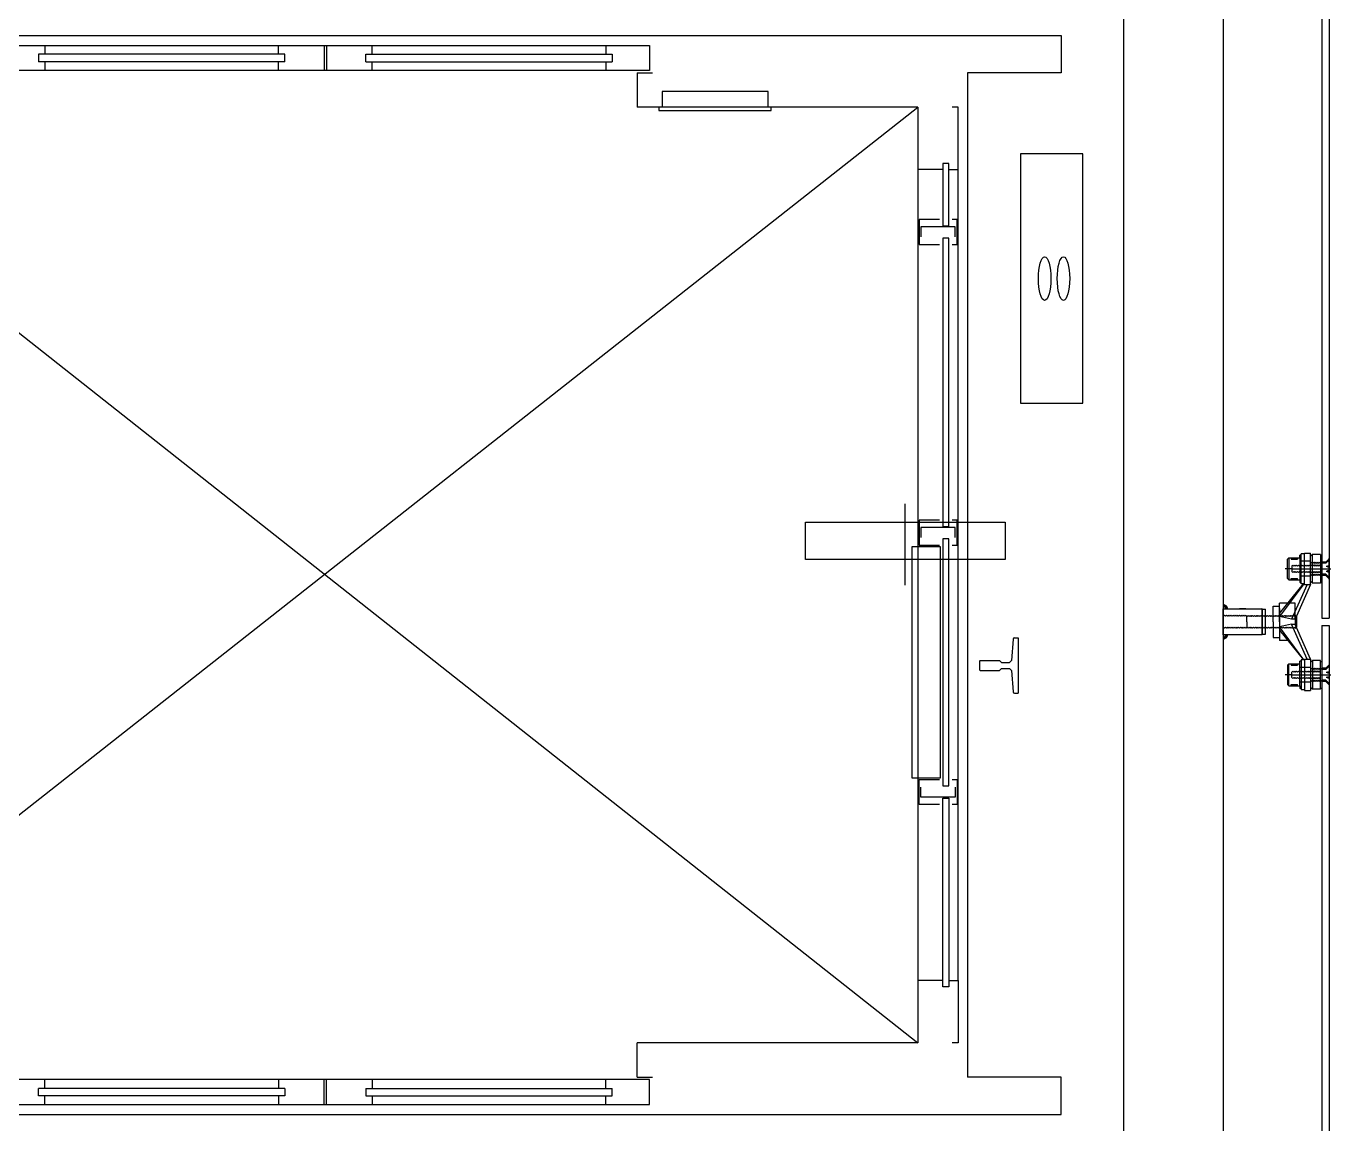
# Model space of a CAD drawing. Header units: millimetres. Extents: x -7448 to 427567, y 91657 to 341328.
# Drawn here: x 309432 to 311525, y 213682 to 215442 of the extents above; entities that cross this region are included whole.
import ezdxf

# ---------------------------------------------------------------- set-up
doc = ezdxf.new("R2010")
doc.units = ezdxf.units.MM
doc.header["$LTSCALE"] = 500
doc.header["$MEASUREMENT"] = 0
for name, pattern in [('CENTER', [65, 60, -2, 1, -2]), ('CENTER1', [8, 6, -1, 0, -1]), ('DASH_2', [34, 30, -1.5, 1, -1.5]), ('HIDDEN', [2, 1, -1])]:
    doc.linetypes.add(name, pattern=pattern)
doc.layers.add('e-plan', color=9, linetype='CONTINUOUS')

msp = doc.modelspace()

# ---------------------------------------------------------------- linework, layer by layer
at = {"layer": 'e-plan'}
for p, q in [((311510.2, 215907.9), (311510.2, 214492.9)), ((311522.2, 215907.9), (311522.2, 214492.9)), ((311192.2, 215621.9), (311192.2, 213351.9)), ((311352.2, 215621.9), (311352.2, 213351.9)), ((309462.2, 215410.9), (309462.2, 215396.9)), ((309837.2, 215396.9), (309837.2, 215410.9)), ((309847.2, 215384.9), (309847.2, 215396.9)), ((309910.2, 215410.9), (309910.2, 215370.9)), ((309914.2, 215410.9), (309914.2, 215370.9)), ((309977.2, 215384.9), (309977.2, 215396.9)), ((309987.2, 215396.9), (309987.2, 215410.9)), ((310362.2, 215410.9), (310362.2, 215396.9)), ((309847.2, 215384.9), (309452.2, 215384.9)), ((309462.2, 215384.9), (309462.2, 215370.9)), ((309837.2, 215370.9), (309837.2, 215384.9)), ((309977.2, 215384.9), (310372.2, 215384.9)), ((309987.2, 215370.9), (309987.2, 215384.9)), ((310362.2, 215384.9), (310362.2, 215370.9)), ((310412, 215366.9), (310437, 215366.9)), ((310412.2, 215366.9), (310412.2, 215311.9)), ((310862.2, 215311.9), (310412.2, 215311.9)), ((310862.2, 215311.9), (310862.2, 213811.9)), ((310902.2, 215211.9), (310862.2, 215211.9)), ((311352.2, 214465.9), (311352.2, 214507.9)), ((311510.2, 214492.9), (311522.2, 214492.9)), ((311510.2, 214480.9), (311510.2, 213041.9)), ((311510.2, 214480.9), (311522.2, 214480.9)), ((311522.2, 214480.9), (311522.2, 213041.9)), ((311015, 214459.1), (311012.4, 214424.9)), ((311017.5, 214461.4), (311023.2, 214461.4)), ((311023.2, 214461.4), (311023.2, 214372.4)), ((310961.2, 214423.9), (310962.2, 214424.9)), ((310961.2, 214423.9), (310961.2, 214409.9)), ((310961.2, 214409.9), (310962.2, 214408.9)), ((310962.2, 214424.9), (310993.2, 214424.9)), ((310962.2, 214408.9), (310993.2, 214408.9)), ((310993.2, 214424.9), (310996.4, 214421.7)), ((310993.2, 214408.9), (310996.4, 214412.2)), ((310996.4, 214421.7), (311009.1, 214421.7)), ((310996.4, 214412.2), (311009.1, 214412.2)), ((311012.4, 214424.9), (311009.1, 214421.7)), ((311012.4, 214408.9), (311009.1, 214412.2)), ((311012.4, 214408.9), (311015, 214374.8)), ((311017.5, 214372.4), (311023.2, 214372.4)), ((310902.2, 213911.9), (310862.2, 213911.9)), ((310862.2, 213811.9), (310412.2, 213811.9)), ((310412.2, 213756.9), (310412.2, 213811.9)), ((309847.2, 213738.9), (309452.2, 213738.9)), ((309462.2, 213738.9), (309462.2, 213752.9)), ((309837.2, 213752.9), (309837.2, 213738.9)), ((309847.2, 213738.9), (309847.2, 213726.9)), ((309910.2, 213712.9), (309910.2, 213752.9)), ((309914.2, 213712.9), (309914.2, 213752.9)), ((309977.2, 213738.9), (309977.2, 213726.9)), ((309977.2, 213738.9), (310372.2, 213738.9)), ((309987.2, 213752.9), (309987.2, 213738.9)), ((310362.2, 213738.9), (310362.2, 213752.9)), ((310412, 213756.9), (310437, 213756.9)), ((309462.2, 213712.9), (309462.2, 213726.9)), ((309837.2, 213726.9), (309837.2, 213712.9)), ((309987.2, 213726.9), (309987.2, 213712.9)), ((310362.2, 213712.9), (310362.2, 213726.9))]:
    msp.add_line(p, q, dxfattribs=at)
at = {"layer": 'e-plan', "linetype": 'Continuous'}
for p, q in [((308732.2, 215426.9), (311092.2, 215426.9)), ((311092.2, 215426.9), (311092.2, 215366.9)), ((310942.2, 215366.9), (310942.2, 213756.9)), ((311092.2, 215366.9), (310942.2, 215366.9)), ((310927.2, 213911.9), (310927.2, 215311.9)), ((311482.2, 214596.9), (311492.2, 214596.9)), ((311482.2, 214546.9), (311482.2, 214596.9)), ((311492.2, 214581), (311492.2, 214596.9)), ((311455.2, 214587.4), (311457.2, 214589.4)), ((311455.2, 214556.4), (311455.2, 214587.4)), ((311457.2, 214589.4), (311475.2, 214589.4)), ((311461.2, 214587.4), (311471.2, 214587.4)), ((311477.2, 214593.9), (311475.2, 214593.9)), ((311477.2, 214547.9), (311477.2, 214595.9)), ((311482.2, 214595.9), (311477.2, 214595.9)), ((311492.2, 214567.4), (311492.2, 214580.7)), ((311508.2, 214594.9), (311495.2, 214594.9)), ((311495.2, 214580.7), (311495.2, 214594.9)), ((311495.2, 214548.9), (311495.2, 214580.7)), ((311508.2, 214594.9), (311508.2, 214582)), ((311508.2, 214593.4), (311510.2, 214593.4)), ((311508.2, 214581.7), (311508.2, 214577.7)), ((311508.2, 214577.4), (311508.2, 214566.4)), ((311516.9, 214582.7), (311510.2, 214582.7)), ((311516.9, 214580.7), (311510.2, 214580.7)), ((311516.9, 214582.7), (311522.2, 214587.9)), ((311519.2, 214575.2), (311519.2, 214576.6)), ((311522.2, 214555.1), (311522.2, 214588.8)), ((311457.2, 214554.4), (311455.2, 214556.4)), ((311457.2, 214554.4), (311475.2, 214554.4)), ((311461.2, 214556.4), (311471.2, 214556.4)), ((311492.2, 214563.2), (311492.2, 214567.2)), ((311492.2, 214546.9), (311492.2, 214562.9)), ((311508.2, 214566.2), (311508.2, 214562.2)), ((311508.2, 214561.9), (311508.2, 214550.4)), ((311516.9, 214563.2), (311510.2, 214563.2)), ((311516.9, 214561.2), (311510.2, 214561.2)), ((311516.9, 214561.2), (311522.2, 214555.9)), ((311519.2, 214567.2), (311519.2, 214568.6)), ((311442.2, 214500.3), (311481, 214547.9)), ((311481.1, 214547.9), (311442.2, 214495.2)), ((311486.5, 214546.9), (311461.7, 214490.9)), ((311491.9, 214546.9), (311469.4, 214496)), ((311477.2, 214549.9), (311475.2, 214549.9)), ((311482.2, 214547.9), (311477.2, 214547.9)), ((311482.2, 214546.9), (311492.2, 214546.9)), ((311508.2, 214548.9), (311495.2, 214548.9)), ((311508.2, 214550.4), (311510.2, 214550.4)), ((311508.2, 214550.4), (311508.2, 214548.9)), ((311442.2, 214486.9), (311442.2, 214516.9)), ((311467.2, 214516.9), (311442.2, 214516.9)), ((311467.2, 214490.9), (311467.2, 214516.9)), ((311352.2, 214507.9), (311414.1, 214507.9)), ((311388.1, 214507.9), (311378.1, 214507.9)), ((311415.1, 214506.9), (311414.1, 214507.9)), ((311414.1, 214507.9), (311414.1, 214465.9)), ((311415.1, 214506.9), (311420.1, 214506.9)), ((311415.1, 214466.9), (311415.1, 214506.9)), ((311420.1, 214497.1), (311420.1, 214506.9)), ((311420.1, 214477.1), (311420.1, 214496.8)), ((311432.2, 214497.2), (311432.2, 214511.9)), ((311432.2, 214486.9), (311432.2, 214496.9)), ((311442.2, 214508.4), (311442.2, 214486.9)), ((311461.7, 214490.9), (311442.2, 214495.2)), ((311469.3, 214495.8), (311467.2, 214490.9)), ((311469.9, 214478.3), (311469.9, 214495.6)), ((311420.1, 214466.9), (311420.1, 214476.8)), ((311432.2, 214486.9), (311432.2, 214476.9)), ((311432.2, 214476.7), (311432.2, 214461.9)), ((311442.2, 214486.9), (311442.2, 214456.9)), ((311442.2, 214486.9), (311442.2, 214465.4)), ((311461.7, 214483), (311442.2, 214478.7)), ((311481.1, 214425.9), (311442.2, 214478.7)), ((311442.2, 214473.6), (311481, 214425.9)), ((311467.2, 214490.9), (311461.7, 214490.9)), ((311486.5, 214426.9), (311461.7, 214483)), ((311461.7, 214483), (311467.2, 214483)), ((311467.2, 214490.9), (311467.2, 214483)), ((311469.3, 214478.1), (311467.2, 214483)), ((311491.9, 214426.9), (311469.4, 214477.9)), ((311414.1, 214465.9), (311352.2, 214465.9)), ((311414.1, 214465.9), (311415.1, 214466.9)), ((311415.1, 214466.9), (311420.1, 214466.9)), ((311455.8, 214456.9), (311442.2, 214456.9)), ((311457.2, 214419.4), (311455.2, 214417.4)), ((311455.2, 214417.4), (311455.2, 214386.4)), ((311457.2, 214419.4), (311475.2, 214419.4)), ((311461.2, 214417.4), (311471.2, 214417.4)), ((311477.2, 214423.9), (311475.2, 214423.9)), ((311482.2, 214425.9), (311477.2, 214425.9)), ((311477.2, 214425.9), (311477.2, 214377.9)), ((311482.2, 214427), (311482.2, 214377)), ((311482.2, 214427), (311492.2, 214427)), ((311492.2, 214427), (311492.2, 214411)), ((311492.2, 214410.7), (311492.2, 214406.7)), ((311495.2, 214424.9), (311495.2, 214393.2)), ((311508.2, 214424.9), (311495.2, 214424.9)), ((311508.2, 214423.4), (311508.2, 214424.9)), ((311508.2, 214423.4), (311510.2, 214423.4)), ((311508.2, 214412), (311508.2, 214423.4)), ((311508.2, 214407.7), (311508.2, 214411.7)), ((311516.9, 214412.7), (311510.2, 214412.7)), ((311516.9, 214410.7), (311510.2, 214410.7)), ((311516.9, 214412.7), (311522.2, 214417.9)), ((311522.2, 214418.8), (311522.2, 214385.1)), ((311492.2, 214406.4), (311492.2, 214393.2)), ((311492.2, 214392.9), (311492.2, 214377)), ((311495.2, 214393.2), (311495.2, 214378.9)), ((311508.2, 214396.4), (311508.2, 214407.4)), ((311508.2, 214392.2), (311508.2, 214396.2)), ((311508.2, 214378.9), (311508.2, 214391.9)), ((311516.9, 214393.2), (311510.2, 214393.2)), ((311516.9, 214391.2), (311510.2, 214391.2)), ((311516.9, 214391.2), (311522.2, 214385.9)), ((311519.2, 214406.6), (311519.2, 214405.2)), ((311519.2, 214398.6), (311519.2, 214397.2)), ((311455.2, 214386.4), (311457.2, 214384.4)), ((311457.2, 214384.4), (311475.2, 214384.4)), ((311461.2, 214386.4), (311471.2, 214386.4)), ((311477.2, 214379.9), (311475.2, 214379.9)), ((311482.2, 214377.9), (311477.2, 214377.9)), ((311482.2, 214377), (311492.2, 214377)), ((311508.2, 214378.9), (311495.2, 214378.9)), ((311508.2, 214380.4), (311510.2, 214380.4)), ((311092.2, 213756.9), (310942.2, 213756.9)), ((311092.2, 213696.9), (311092.2, 213756.9)), ((308732.2, 213696.9), (311092.2, 213696.9))]:
    msp.add_line(p, q, dxfattribs=at)
at = {"layer": 'e-plan', "ltscale": 2}
for p, q in [((308962.2, 213816.9), (310862.2, 215311.9)), ((308962.2, 215311.9), (310862.2, 213811.9))]:
    msp.add_line(p, q, dxfattribs=at)
at = {"layer": 'e-plan', "linetype": 'CENTER'}
msp.add_line((310842.2, 214545.9), (310842.2, 214675.8), dxfattribs=at)
at = {"layer": 'e-plan', "linetype": 'CENTER1'}
for p, q in [((311457.2, 214589.4), (311457.2, 214554.4)), ((311461.2, 214589.4), (311461.2, 214587.4)), ((311462.2, 214576.4), (311463.7, 214577.9)), ((311462.2, 214576.4), (311462.2, 214567.4)), ((311463.7, 214577.9), (311465.2, 214576.4)), ((311465.2, 214576.4), (311466.7, 214577.9)), ((311466.7, 214577.9), (311468.2, 214576.4)), ((311468.2, 214576.4), (311469.7, 214577.9)), ((311469.7, 214577.9), (311471.2, 214576.4)), ((311471.2, 214589.4), (311471.2, 214587.4)), ((311471.2, 214576.4), (311472.7, 214577.9)), ((311472.7, 214577.9), (311474.2, 214576.4)), ((311474.2, 214576.4), (311475.7, 214577.9)), ((311475.2, 214589.4), (311475.2, 214593.9)), ((311475.2, 214589.4), (311475.2, 214551.8)), ((311475.7, 214577.9), (311477.2, 214576.4)), ((311477.2, 214576.4), (311478.7, 214577.9)), ((311478.7, 214577.9), (311480.2, 214576.4)), ((311480.2, 214576.4), (311481.7, 214577.9)), ((311481.7, 214577.9), (311483.2, 214576.4)), ((311483.2, 214576.4), (311484.7, 214577.9)), ((311484.7, 214577.9), (311486.2, 214576.4)), ((311486.2, 214576.4), (311487.7, 214577.9)), ((311487.7, 214577.9), (311489.2, 214576.4)), ((311489.2, 214576.4), (311490.7, 214577.9)), ((311490.7, 214577.9), (311492.2, 214576.4)), ((311495.2, 214594.9), (311492.2, 214591.9)), ((311492.2, 214581), (311493.7, 214582.5)), ((311492.2, 214580.7), (311493.7, 214582.2)), ((311492.2, 214576.7), (311493.7, 214578.2)), ((311492.2, 214576.4), (311493.7, 214577.9)), ((311493.7, 214582.5), (311495.2, 214581)), ((311493.7, 214582.2), (311495.2, 214580.7)), ((311493.7, 214578.2), (311495.2, 214576.7)), ((311493.7, 214577.9), (311495.2, 214576.4)), ((311495.2, 214581), (311496.7, 214582.5)), ((311495.2, 214580.7), (311496.7, 214582.2)), ((311495.2, 214576.7), (311496.7, 214578.2)), ((311495.2, 214576.4), (311496.7, 214577.9)), ((311496.7, 214582.5), (311498.2, 214581)), ((311496.7, 214582.2), (311498.2, 214580.7)), ((311496.7, 214578.2), (311498.2, 214576.7)), ((311496.7, 214577.9), (311498.2, 214576.4)), ((311498.2, 214581), (311499.7, 214582.5)), ((311498.2, 214580.7), (311499.7, 214582.2)), ((311498.2, 214576.7), (311499.7, 214578.2)), ((311498.2, 214576.4), (311499.7, 214577.9)), ((311499.7, 214582.5), (311501.2, 214581)), ((311499.7, 214582.2), (311501.2, 214580.7)), ((311499.7, 214578.2), (311501.2, 214576.7)), ((311499.7, 214577.9), (311501.2, 214576.4)), ((311501.2, 214581), (311502.7, 214582.5)), ((311501.2, 214580.7), (311502.7, 214582.2)), ((311501.2, 214576.7), (311502.7, 214578.2)), ((311501.2, 214576.4), (311502.7, 214577.9)), ((311502.7, 214582.5), (311504.2, 214581)), ((311502.7, 214582.2), (311504.2, 214580.7)), ((311502.7, 214578.2), (311504.2, 214576.7)), ((311502.7, 214577.9), (311504.2, 214576.4)), ((311504.2, 214581), (311505.7, 214582.5)), ((311504.2, 214580.7), (311505.7, 214582.2)), ((311504.2, 214576.7), (311505.7, 214578.2)), ((311504.2, 214576.4), (311505.7, 214577.9)), ((311505.7, 214582.5), (311507.2, 214581)), ((311505.7, 214582.2), (311507.2, 214580.7)), ((311505.7, 214578.2), (311507.2, 214576.7)), ((311505.7, 214577.9), (311507.2, 214576.4)), ((311507.2, 214580.7), (311508.7, 214582.2)), ((311507.2, 214581), (311508.2, 214582)), ((311507.2, 214576.7), (311508.2, 214577.7)), ((311507.2, 214576.4), (311508.2, 214577.4)), ((311508.7, 214582.2), (311510.2, 214580.7)), ((311522.2, 214585.9), (311516.9, 214580.7)), ((311517.2, 214575.9), (311522.2, 214575.9)), ((311519.5, 214576.9), (311522.2, 214576.9)), ((311462.2, 214571.9), (311451.2, 214571.9)), ((311461.2, 214554.4), (311461.2, 214556.4)), ((311462.2, 214571.9), (311524.8, 214571.9)), ((311462.2, 214567.4), (311463.7, 214565.9)), ((311463.7, 214565.9), (311465.2, 214567.4)), ((311465.2, 214567.4), (311466.7, 214565.9)), ((311466.7, 214565.9), (311468.2, 214567.4)), ((311468.2, 214567.4), (311469.7, 214565.9)), ((311469.7, 214565.9), (311471.2, 214567.4)), ((311471.2, 214567.4), (311472.7, 214565.9)), ((311471.2, 214554.4), (311471.2, 214556.4)), ((311472.7, 214565.9), (311474.2, 214567.4)), ((311474.2, 214567.4), (311475.7, 214565.9)), ((311475.7, 214565.9), (311477.2, 214567.4)), ((311477.2, 214567.4), (311478.7, 214565.9)), ((311478.7, 214565.9), (311480.2, 214567.4)), ((311480.2, 214567.4), (311481.7, 214565.9)), ((311481.7, 214565.9), (311483.2, 214567.4)), ((311483.2, 214567.4), (311484.7, 214565.9)), ((311484.7, 214565.9), (311486.2, 214567.4)), ((311486.2, 214567.4), (311487.7, 214565.9)), ((311487.7, 214565.9), (311489.2, 214567.4)), ((311489.2, 214567.4), (311490.7, 214565.9)), ((311490.7, 214565.9), (311492.2, 214567.4)), ((311492.2, 214567.4), (311493.7, 214565.9)), ((311492.2, 214567.2), (311493.7, 214565.7)), ((311492.2, 214563.2), (311493.7, 214561.7)), ((311492.2, 214562.9), (311493.7, 214561.4)), ((311493.7, 214565.9), (311495.2, 214567.4)), ((311493.7, 214565.7), (311495.2, 214567.2)), ((311493.7, 214561.7), (311495.2, 214563.2)), ((311493.7, 214561.4), (311495.2, 214562.9)), ((311495.2, 214567.4), (311496.7, 214565.9)), ((311495.2, 214567.2), (311496.7, 214565.7)), ((311495.2, 214563.2), (311496.7, 214561.7)), ((311495.2, 214562.9), (311496.7, 214561.4)), ((311496.7, 214565.9), (311498.2, 214567.4)), ((311496.7, 214565.7), (311498.2, 214567.2)), ((311496.7, 214561.7), (311498.2, 214563.2)), ((311496.7, 214561.4), (311498.2, 214562.9)), ((311498.2, 214567.4), (311499.7, 214565.9)), ((311498.2, 214567.2), (311499.7, 214565.7)), ((311498.2, 214563.2), (311499.7, 214561.7)), ((311498.2, 214562.9), (311499.7, 214561.4)), ((311499.7, 214565.9), (311501.2, 214567.4)), ((311499.7, 214565.7), (311501.2, 214567.2)), ((311499.7, 214561.7), (311501.2, 214563.2)), ((311499.7, 214561.4), (311501.2, 214562.9)), ((311501.2, 214567.4), (311502.7, 214565.9)), ((311501.2, 214567.2), (311502.7, 214565.7)), ((311501.2, 214563.2), (311502.7, 214561.7)), ((311501.2, 214562.9), (311502.7, 214561.4)), ((311502.7, 214565.9), (311504.2, 214567.4)), ((311502.7, 214565.7), (311504.2, 214567.2)), ((311502.7, 214561.7), (311504.2, 214563.2)), ((311502.7, 214561.4), (311504.2, 214562.9)), ((311504.2, 214567.4), (311505.7, 214565.9)), ((311504.2, 214567.2), (311505.7, 214565.7)), ((311504.2, 214563.2), (311505.7, 214561.7)), ((311504.2, 214562.9), (311505.7, 214561.4)), ((311505.7, 214565.9), (311507.2, 214567.4)), ((311505.7, 214565.7), (311507.2, 214567.2)), ((311505.7, 214561.7), (311507.2, 214563.2)), ((311505.7, 214561.4), (311507.2, 214562.9)), ((311507.2, 214567.4), (311508.2, 214566.4)), ((311507.2, 214567.2), (311508.2, 214566.2)), ((311507.2, 214563.2), (311508.7, 214561.7)), ((311507.2, 214562.9), (311508.2, 214561.9)), ((311508.7, 214561.7), (311510.2, 214563.2)), ((311522.2, 214557.9), (311516.9, 214563.2)), ((311517.2, 214567.9), (311522.2, 214567.9)), ((311519.5, 214574.9), (311522.2, 214574.9)), ((311519.5, 214568.9), (311522.2, 214568.9)), ((311519.5, 214566.9), (311522.2, 214566.9)), ((311475.2, 214551.8), (311475.2, 214549.9)), ((311495.2, 214548.9), (311492.2, 214551.9)), ((311352.7, 214495.7), (311352.2, 214496.2)), ((311354.2, 214497.2), (311352.7, 214495.7)), ((311355.7, 214495.7), (311354.2, 214497.2)), ((311357.2, 214497.2), (311355.7, 214495.7)), ((311358.7, 214495.7), (311357.2, 214497.2)), ((311360.2, 214497.2), (311358.7, 214495.7)), ((311361.7, 214495.7), (311360.2, 214497.2)), ((311363.2, 214497.2), (311361.7, 214495.7)), ((311364.7, 214495.7), (311363.2, 214497.2)), ((311366.2, 214497.2), (311364.7, 214495.7)), ((311367.7, 214495.7), (311366.2, 214497.2)), ((311369.2, 214497.2), (311367.7, 214495.7)), ((311370.7, 214495.7), (311369.2, 214497.2)), ((311372.2, 214497.2), (311370.7, 214495.7)), ((311373.7, 214495.7), (311372.2, 214497.2)), ((311375.2, 214497.2), (311373.7, 214495.7)), ((311376.7, 214495.7), (311375.2, 214497.2)), ((311378.2, 214497.2), (311376.7, 214495.7)), ((311379.7, 214495.7), (311378.2, 214497.2)), ((311381.2, 214497.2), (311379.7, 214495.7)), ((311382.7, 214495.7), (311381.2, 214497.2)), ((311384.2, 214497.2), (311382.7, 214495.7)), ((311385.7, 214495.7), (311384.2, 214497.2)), ((311387.2, 214497.2), (311385.7, 214495.7)), ((311388.7, 214495.7), (311387.2, 214497.2)), ((311390.2, 214497.2), (311388.7, 214495.7)), ((311390.2, 214497.2), (311391.7, 214495.7)), ((311390.2, 214496.9), (311391.7, 214495.4)), ((311390.2, 214486.9), (311390.2, 214496.9)), ((311391.7, 214495.7), (311393.2, 214497.2)), ((311391.7, 214495.4), (311393.2, 214496.9)), ((311393.2, 214497.2), (311394.7, 214495.7)), ((311393.2, 214496.9), (311394.7, 214495.4)), ((311394.7, 214495.7), (311396.2, 214497.2)), ((311394.7, 214495.4), (311396.2, 214496.9)), ((311396.2, 214497.2), (311397.7, 214495.7)), ((311396.2, 214496.9), (311397.7, 214495.4)), ((311397.7, 214495.7), (311399.2, 214497.2)), ((311397.7, 214495.4), (311399.2, 214496.9)), ((311399.2, 214497.2), (311400.7, 214495.7)), ((311399.2, 214496.9), (311400.7, 214495.4)), ((311400.7, 214495.7), (311402.2, 214497.2)), ((311400.7, 214495.4), (311402.2, 214496.9)), ((311402.2, 214497.2), (311403.7, 214495.7)), ((311402.2, 214496.9), (311403.7, 214495.4)), ((311403.7, 214495.7), (311405.2, 214497.2)), ((311403.7, 214495.4), (311405.2, 214496.9)), ((311405.2, 214497.2), (311406.7, 214495.7)), ((311405.2, 214496.9), (311406.7, 214495.4)), ((311406.7, 214495.7), (311408.2, 214497.2)), ((311406.7, 214495.4), (311408.2, 214496.9)), ((311408.2, 214497.2), (311409.7, 214495.7)), ((311408.2, 214496.9), (311409.7, 214495.4)), ((311409.7, 214495.7), (311411.2, 214497.2)), ((311409.7, 214495.4), (311411.2, 214496.9)), ((311411.2, 214497.2), (311412.7, 214495.7)), ((311411.2, 214496.9), (311412.7, 214495.4)), ((311412.7, 214495.7), (311414.2, 214497.2)), ((311412.7, 214495.4), (311414.2, 214496.9)), ((311414.2, 214497.2), (311415.7, 214495.7)), ((311414.2, 214496.9), (311415.7, 214495.4)), ((311415.7, 214495.7), (311417.2, 214497.2)), ((311415.7, 214495.4), (311417.2, 214496.9)), ((311417.2, 214497.2), (311418.7, 214495.7)), ((311417.2, 214496.9), (311418.7, 214495.4)), ((311418.7, 214495.7), (311420.1, 214497.1)), ((311418.7, 214495.4), (311420.2, 214496.9)), ((311420.2, 214496.9), (311421.7, 214495.4)), ((311421.7, 214495.4), (311423.2, 214496.9)), ((311423.2, 214496.9), (311424.7, 214495.4)), ((311424.7, 214495.4), (311426.2, 214496.9)), ((311426.2, 214496.9), (311427.7, 214495.4)), ((311427.7, 214495.4), (311429.2, 214496.9)), ((311429.2, 214496.9), (311430.7, 214495.4)), ((311430.7, 214495.4), (311432.2, 214496.9)), ((311432.2, 214497.2), (311433.7, 214495.7)), ((311432.2, 214496.9), (311433.7, 214495.4)), ((311433.7, 214495.7), (311435.2, 214497.2)), ((311433.7, 214495.4), (311435.2, 214496.9)), ((311433.7, 214495.4), (311434.7, 214496.4)), ((311435.2, 214497.2), (311436.7, 214495.7)), ((311435.2, 214496.9), (311436.7, 214495.4)), ((311436.7, 214495.7), (311438.2, 214497.2)), ((311436.7, 214495.4), (311438.2, 214496.9)), ((311438.2, 214497.2), (311439.7, 214495.7)), ((311438.2, 214496.9), (311439.7, 214495.4)), ((311439.7, 214495.7), (311441.2, 214497.2)), ((311439.7, 214495.4), (311441.2, 214496.9)), ((311441.2, 214497.2), (311442.7, 214495.7)), ((311441.2, 214496.9), (311442.7, 214495.4)), ((311442.7, 214495.7), (311444.2, 214497.2)), ((311442.7, 214495.4), (311444.2, 214496.9)), ((311444.2, 214497.2), (311445.7, 214495.7)), ((311444.2, 214496.9), (311445.7, 214495.4)), ((311445.7, 214495.7), (311447.2, 214497.2)), ((311445.7, 214495.4), (311447.2, 214496.9)), ((311445.7, 214495.7), (311446.7, 214496.7)), ((311447.2, 214497.2), (311448.7, 214495.7)), ((311447.2, 214496.9), (311448.7, 214495.4)), ((311448.7, 214495.7), (311450.2, 214497.2)), ((311448.7, 214495.4), (311450.2, 214496.9)), ((311450.2, 214497.2), (311451.7, 214495.7)), ((311450.2, 214496.9), (311451.7, 214495.4)), ((311451.7, 214495.7), (311453.2, 214497.2)), ((311451.7, 214495.4), (311453.2, 214496.9)), ((311453.2, 214497.2), (311454.7, 214495.7)), ((311453.2, 214496.9), (311454.7, 214495.4)), ((311454.7, 214495.7), (311456.2, 214497.2)), ((311454.7, 214495.4), (311456.2, 214496.9)), ((311456.2, 214497.2), (311457.7, 214495.7)), ((311456.2, 214496.9), (311457.7, 214495.4)), ((311457.7, 214495.7), (311459.2, 214497.2)), ((311457.7, 214495.4), (311459.2, 214496.9)), ((311459.2, 214497.2), (311460.7, 214495.7)), ((311459.2, 214496.9), (311460.7, 214495.4)), ((311460.7, 214495.7), (311462.2, 214497.2)), ((311460.7, 214495.4), (311462.2, 214496.9)), ((311462.2, 214497.2), (311463.7, 214495.7)), ((311462.2, 214496.9), (311463.7, 214495.4)), ((311463.7, 214495.7), (311465.2, 214497.2)), ((311463.7, 214495.4), (311465.2, 214496.9)), ((311465.2, 214497.2), (311466.7, 214495.7)), ((311465.2, 214496.9), (311466.7, 214495.4)), ((311466.7, 214495.7), (311468.2, 214497.2)), ((311466.7, 214495.4), (311468.2, 214496.9)), ((311468.2, 214497.2), (311469.4, 214496)), ((311468.2, 214496.9), (311469.7, 214495.4)), ((311469.7, 214495.4), (311469.9, 214495.6)), ((311352.7, 214478.2), (311352.2, 214477.7)), ((311354.2, 214476.7), (311352.7, 214478.2)), ((311355.7, 214478.2), (311354.2, 214476.7)), ((311357.2, 214476.7), (311355.7, 214478.2)), ((311358.7, 214478.2), (311357.2, 214476.7)), ((311360.2, 214476.7), (311358.7, 214478.2)), ((311361.7, 214478.2), (311360.2, 214476.7)), ((311363.2, 214476.7), (311361.7, 214478.2)), ((311364.7, 214478.2), (311363.2, 214476.7)), ((311366.2, 214476.7), (311364.7, 214478.2)), ((311367.7, 214478.2), (311366.2, 214476.7)), ((311369.2, 214476.7), (311367.7, 214478.2)), ((311370.7, 214478.2), (311369.2, 214476.7)), ((311372.2, 214476.7), (311370.7, 214478.2)), ((311373.7, 214478.2), (311372.2, 214476.7)), ((311375.2, 214476.7), (311373.7, 214478.2)), ((311376.7, 214478.2), (311375.2, 214476.7)), ((311378.2, 214476.7), (311376.7, 214478.2)), ((311379.7, 214478.2), (311378.2, 214476.7)), ((311381.2, 214476.7), (311379.7, 214478.2)), ((311382.7, 214478.2), (311381.2, 214476.7)), ((311384.2, 214476.7), (311382.7, 214478.2)), ((311385.7, 214478.2), (311384.2, 214476.7)), ((311387.2, 214476.7), (311385.7, 214478.2)), ((311388.7, 214478.2), (311387.2, 214476.7)), ((311390.2, 214476.7), (311388.7, 214478.2)), ((311390.2, 214486.9), (311390.2, 214476.9)), ((311390.2, 214476.9), (311391.7, 214478.4)), ((311390.2, 214476.7), (311391.7, 214478.2)), ((311391.7, 214478.4), (311393.2, 214476.9)), ((311391.7, 214478.2), (311393.2, 214476.7)), ((311393.2, 214476.9), (311394.7, 214478.4)), ((311393.2, 214476.7), (311394.7, 214478.2)), ((311394.7, 214478.4), (311396.2, 214476.9)), ((311394.7, 214478.2), (311396.2, 214476.7)), ((311396.2, 214476.9), (311397.7, 214478.4)), ((311396.2, 214476.7), (311397.7, 214478.2)), ((311397.7, 214478.4), (311399.2, 214476.9)), ((311397.7, 214478.2), (311399.2, 214476.7)), ((311399.2, 214476.9), (311400.7, 214478.4)), ((311399.2, 214476.7), (311400.7, 214478.2)), ((311400.7, 214478.4), (311402.2, 214476.9)), ((311400.7, 214478.2), (311402.2, 214476.7)), ((311402.2, 214476.9), (311403.7, 214478.4)), ((311402.2, 214476.7), (311403.7, 214478.2)), ((311403.7, 214478.4), (311405.2, 214476.9)), ((311403.7, 214478.2), (311405.2, 214476.7)), ((311405.2, 214476.9), (311406.7, 214478.4)), ((311405.2, 214476.7), (311406.7, 214478.2)), ((311406.7, 214478.4), (311408.2, 214476.9)), ((311406.7, 214478.2), (311408.2, 214476.7)), ((311408.2, 214476.9), (311409.7, 214478.4)), ((311408.2, 214476.7), (311409.7, 214478.2)), ((311409.7, 214478.4), (311411.2, 214476.9)), ((311409.7, 214478.2), (311411.2, 214476.7)), ((311411.2, 214476.9), (311412.7, 214478.4)), ((311411.2, 214476.7), (311412.7, 214478.2)), ((311412.7, 214478.4), (311414.2, 214476.9)), ((311412.7, 214478.2), (311414.2, 214476.7)), ((311414.2, 214476.9), (311415.7, 214478.4)), ((311414.2, 214476.7), (311415.7, 214478.2)), ((311415.7, 214478.4), (311417.2, 214476.9)), ((311415.7, 214478.2), (311417.2, 214476.7)), ((311417.2, 214476.9), (311418.7, 214478.4)), ((311417.2, 214476.7), (311418.7, 214478.2)), ((311418.7, 214478.4), (311420.2, 214476.9)), ((311418.7, 214478.2), (311420.1, 214476.8)), ((311420.2, 214476.9), (311421.7, 214478.4)), ((311421.7, 214478.4), (311423.2, 214476.9)), ((311423.2, 214476.9), (311424.7, 214478.4)), ((311424.7, 214478.4), (311426.2, 214476.9)), ((311426.2, 214476.9), (311427.7, 214478.4)), ((311427.7, 214478.4), (311429.2, 214476.9)), ((311429.2, 214476.9), (311430.7, 214478.4)), ((311430.7, 214478.4), (311432.2, 214476.9)), ((311432.2, 214476.9), (311433.7, 214478.4)), ((311432.2, 214476.7), (311433.7, 214478.2)), ((311433.7, 214478.4), (311435.2, 214476.9)), ((311433.7, 214478.4), (311434.7, 214477.4)), ((311433.7, 214478.2), (311435.2, 214476.7)), ((311435.2, 214476.9), (311436.7, 214478.4)), ((311435.2, 214476.7), (311436.7, 214478.2)), ((311436.7, 214478.4), (311438.2, 214476.9)), ((311436.7, 214478.2), (311438.2, 214476.7)), ((311438.2, 214476.9), (311439.7, 214478.4)), ((311438.2, 214476.7), (311439.7, 214478.2)), ((311439.7, 214478.4), (311441.2, 214476.9)), ((311439.7, 214478.2), (311441.2, 214476.7)), ((311441.2, 214476.9), (311442.7, 214478.4)), ((311441.2, 214476.7), (311442.7, 214478.2)), ((311442.7, 214478.4), (311444.2, 214476.9)), ((311442.7, 214478.2), (311444.2, 214476.7)), ((311444.2, 214476.9), (311445.7, 214478.4)), ((311444.2, 214476.7), (311445.7, 214478.2)), ((311445.7, 214478.4), (311447.2, 214476.9)), ((311445.7, 214478.2), (311447.2, 214476.7)), ((311445.7, 214478.2), (311446.7, 214477.2)), ((311447.2, 214476.9), (311448.7, 214478.4)), ((311447.2, 214476.7), (311448.7, 214478.2)), ((311448.7, 214478.4), (311450.2, 214476.9)), ((311448.7, 214478.2), (311450.2, 214476.7)), ((311450.2, 214476.9), (311451.7, 214478.4)), ((311450.2, 214476.7), (311451.7, 214478.2)), ((311451.7, 214478.4), (311453.2, 214476.9)), ((311451.7, 214478.2), (311453.2, 214476.7)), ((311453.2, 214476.9), (311454.7, 214478.4)), ((311453.2, 214476.7), (311454.7, 214478.2)), ((311454.7, 214478.4), (311456.2, 214476.9)), ((311454.7, 214478.2), (311456.2, 214476.7)), ((311456.2, 214476.9), (311457.7, 214478.4)), ((311456.2, 214476.7), (311457.7, 214478.2)), ((311457.7, 214478.4), (311459.2, 214476.9)), ((311457.7, 214478.2), (311459.2, 214476.7)), ((311459.2, 214476.9), (311460.7, 214478.4)), ((311459.2, 214476.7), (311460.7, 214478.2)), ((311460.7, 214478.4), (311462.2, 214476.9)), ((311460.7, 214478.2), (311462.2, 214476.7)), ((311462.2, 214476.9), (311463.7, 214478.4)), ((311462.2, 214476.7), (311463.7, 214478.2)), ((311463.7, 214478.4), (311465.2, 214476.9)), ((311463.7, 214478.2), (311465.2, 214476.7)), ((311465.2, 214476.9), (311466.7, 214478.4)), ((311465.2, 214476.7), (311466.7, 214478.2)), ((311466.7, 214478.4), (311468.2, 214476.9)), ((311466.7, 214478.2), (311468.2, 214476.7)), ((311468.2, 214476.9), (311469.7, 214478.4)), ((311468.2, 214476.7), (311469.4, 214477.9)), ((311469.7, 214478.4), (311469.9, 214478.3)), ((311457.2, 214384.4), (311457.2, 214419.4)), ((311461.2, 214419.4), (311461.2, 214417.4)), ((311462.2, 214406.4), (311463.7, 214407.9)), ((311463.7, 214407.9), (311465.2, 214406.4)), ((311465.2, 214406.4), (311466.7, 214407.9)), ((311466.7, 214407.9), (311468.2, 214406.4)), ((311468.2, 214406.4), (311469.7, 214407.9)), ((311469.7, 214407.9), (311471.2, 214406.4)), ((311471.2, 214419.4), (311471.2, 214417.4)), ((311471.2, 214406.4), (311472.7, 214407.9)), ((311472.7, 214407.9), (311474.2, 214406.4)), ((311474.2, 214406.4), (311475.7, 214407.9)), ((311475.2, 214422.1), (311475.2, 214423.9)), ((311475.2, 214384.4), (311475.2, 214422.1)), ((311475.7, 214407.9), (311477.2, 214406.4)), ((311477.2, 214406.4), (311478.7, 214407.9)), ((311478.7, 214407.9), (311480.2, 214406.4)), ((311480.2, 214406.4), (311481.7, 214407.9)), ((311481.7, 214407.9), (311483.2, 214406.4)), ((311483.2, 214406.4), (311484.7, 214407.9)), ((311484.7, 214407.9), (311486.2, 214406.4)), ((311486.2, 214406.4), (311487.7, 214407.9)), ((311487.7, 214407.9), (311489.2, 214406.4)), ((311489.2, 214406.4), (311490.7, 214407.9)), ((311490.7, 214407.9), (311492.2, 214406.4)), ((311495.2, 214424.9), (311492.2, 214421.9)), ((311492.2, 214411), (311493.7, 214412.5)), ((311492.2, 214410.7), (311493.7, 214412.2)), ((311492.2, 214406.7), (311493.7, 214408.2)), ((311492.2, 214406.4), (311493.7, 214407.9)), ((311493.7, 214412.5), (311495.2, 214411)), ((311493.7, 214412.2), (311495.2, 214410.7)), ((311493.7, 214408.2), (311495.2, 214406.7)), ((311493.7, 214407.9), (311495.2, 214406.4)), ((311495.2, 214411), (311496.7, 214412.5)), ((311495.2, 214410.7), (311496.7, 214412.2)), ((311495.2, 214406.7), (311496.7, 214408.2)), ((311495.2, 214406.4), (311496.7, 214407.9)), ((311496.7, 214412.5), (311498.2, 214411)), ((311496.7, 214412.2), (311498.2, 214410.7)), ((311496.7, 214408.2), (311498.2, 214406.7)), ((311496.7, 214407.9), (311498.2, 214406.4)), ((311498.2, 214411), (311499.7, 214412.5)), ((311498.2, 214410.7), (311499.7, 214412.2)), ((311498.2, 214406.7), (311499.7, 214408.2)), ((311498.2, 214406.4), (311499.7, 214407.9)), ((311499.7, 214412.5), (311501.2, 214411)), ((311499.7, 214412.2), (311501.2, 214410.7)), ((311499.7, 214408.2), (311501.2, 214406.7)), ((311499.7, 214407.9), (311501.2, 214406.4)), ((311501.2, 214411), (311502.7, 214412.5)), ((311501.2, 214410.7), (311502.7, 214412.2)), ((311501.2, 214406.7), (311502.7, 214408.2)), ((311501.2, 214406.4), (311502.7, 214407.9)), ((311502.7, 214412.5), (311504.2, 214411)), ((311502.7, 214412.2), (311504.2, 214410.7)), ((311502.7, 214408.2), (311504.2, 214406.7)), ((311502.7, 214407.9), (311504.2, 214406.4)), ((311504.2, 214411), (311505.7, 214412.5)), ((311504.2, 214410.7), (311505.7, 214412.2)), ((311504.2, 214406.7), (311505.7, 214408.2)), ((311504.2, 214406.4), (311505.7, 214407.9)), ((311505.7, 214412.5), (311507.2, 214411)), ((311505.7, 214412.2), (311507.2, 214410.7)), ((311505.7, 214408.2), (311507.2, 214406.7)), ((311505.7, 214407.9), (311507.2, 214406.4)), ((311507.2, 214410.7), (311508.7, 214412.2)), ((311507.2, 214411), (311508.2, 214412)), ((311508.7, 214412.2), (311510.2, 214410.7)), ((311522.2, 214415.9), (311516.9, 214410.7)), ((311462.2, 214401.9), (311451.2, 214401.9)), ((311462.2, 214397.4), (311462.2, 214406.4)), ((311462.2, 214401.9), (311524.8, 214401.9)), ((311462.2, 214397.4), (311463.7, 214395.9)), ((311463.7, 214395.9), (311465.2, 214397.4)), ((311465.2, 214397.4), (311466.7, 214395.9)), ((311466.7, 214395.9), (311468.2, 214397.4)), ((311468.2, 214397.4), (311469.7, 214395.9)), ((311469.7, 214395.9), (311471.2, 214397.4)), ((311471.2, 214397.4), (311472.7, 214395.9)), ((311472.7, 214395.9), (311474.2, 214397.4)), ((311474.2, 214397.4), (311475.7, 214395.9)), ((311475.7, 214395.9), (311477.2, 214397.4)), ((311477.2, 214397.4), (311478.7, 214395.9)), ((311478.7, 214395.9), (311480.2, 214397.4)), ((311480.2, 214397.4), (311481.7, 214395.9)), ((311481.7, 214395.9), (311483.2, 214397.4)), ((311483.2, 214397.4), (311484.7, 214395.9)), ((311484.7, 214395.9), (311486.2, 214397.4)), ((311486.2, 214397.4), (311487.7, 214395.9)), ((311487.7, 214395.9), (311489.2, 214397.4)), ((311489.2, 214397.4), (311490.7, 214395.9)), ((311490.7, 214395.9), (311492.2, 214397.4)), ((311492.2, 214397.4), (311493.7, 214395.9)), ((311492.2, 214397.2), (311493.7, 214395.7)), ((311492.2, 214393.2), (311493.7, 214391.7)), ((311492.2, 214392.9), (311493.7, 214391.4)), ((311493.7, 214395.9), (311495.2, 214397.4)), ((311493.7, 214395.7), (311495.2, 214397.2)), ((311493.7, 214391.7), (311495.2, 214393.2)), ((311493.7, 214391.4), (311495.2, 214392.9)), ((311495.2, 214397.4), (311496.7, 214395.9)), ((311495.2, 214397.2), (311496.7, 214395.7)), ((311495.2, 214393.2), (311496.7, 214391.7)), ((311495.2, 214392.9), (311496.7, 214391.4)), ((311496.7, 214395.9), (311498.2, 214397.4)), ((311496.7, 214395.7), (311498.2, 214397.2)), ((311496.7, 214391.7), (311498.2, 214393.2)), ((311496.7, 214391.4), (311498.2, 214392.9)), ((311498.2, 214397.4), (311499.7, 214395.9)), ((311498.2, 214397.2), (311499.7, 214395.7)), ((311498.2, 214393.2), (311499.7, 214391.7)), ((311498.2, 214392.9), (311499.7, 214391.4)), ((311499.7, 214395.9), (311501.2, 214397.4)), ((311499.7, 214395.7), (311501.2, 214397.2)), ((311499.7, 214391.7), (311501.2, 214393.2)), ((311499.7, 214391.4), (311501.2, 214392.9)), ((311501.2, 214397.4), (311502.7, 214395.9)), ((311501.2, 214397.2), (311502.7, 214395.7)), ((311501.2, 214393.2), (311502.7, 214391.7)), ((311501.2, 214392.9), (311502.7, 214391.4)), ((311502.7, 214395.9), (311504.2, 214397.4)), ((311502.7, 214395.7), (311504.2, 214397.2)), ((311502.7, 214391.7), (311504.2, 214393.2)), ((311502.7, 214391.4), (311504.2, 214392.9)), ((311504.2, 214397.4), (311505.7, 214395.9)), ((311504.2, 214397.2), (311505.7, 214395.7)), ((311504.2, 214393.2), (311505.7, 214391.7)), ((311504.2, 214392.9), (311505.7, 214391.4)), ((311505.7, 214395.9), (311507.2, 214397.4)), ((311505.7, 214395.7), (311507.2, 214397.2)), ((311505.7, 214391.7), (311507.2, 214393.2)), ((311505.7, 214391.4), (311507.2, 214392.9)), ((311507.2, 214406.7), (311508.2, 214407.7)), ((311507.2, 214406.4), (311508.2, 214407.4)), ((311507.2, 214397.4), (311508.2, 214396.4)), ((311507.2, 214397.2), (311508.2, 214396.2)), ((311507.2, 214393.2), (311508.7, 214391.7)), ((311507.2, 214392.9), (311508.2, 214391.9)), ((311508.7, 214391.7), (311510.2, 214393.2)), ((311522.2, 214387.9), (311516.9, 214393.2)), ((311517.2, 214405.9), (311522.2, 214405.9)), ((311517.2, 214397.9), (311522.2, 214397.9)), ((311519.5, 214406.9), (311522.2, 214406.9)), ((311519.5, 214404.9), (311522.2, 214404.9)), ((311519.5, 214398.9), (311522.2, 214398.9)), ((311519.5, 214396.9), (311522.2, 214396.9)), ((311461.2, 214384.4), (311461.2, 214386.4)), ((311471.2, 214384.4), (311471.2, 214386.4)), ((311475.2, 214384.4), (311475.2, 214379.9)), ((311495.2, 214378.9), (311492.2, 214381.9))]:
    msp.add_line(p, q, dxfattribs=at)
at = {"layer": 'e-plan', "linetype": 'DASH_2'}
for p, q in [((311492.2, 214583.9), (311475.2, 214583.9)), ((311492.2, 214559.9), (311475.2, 214559.9)), ((311432.2, 214511.9), (311442.2, 214511.9)), ((311432.2, 214461.9), (311442.2, 214461.9)), ((311492.2, 214413.9), (311475.2, 214413.9)), ((311492.2, 214389.9), (311475.2, 214389.9))]:
    msp.add_line(p, q, dxfattribs=at)
at = {"layer": 'e-plan', "linetype": 'Continuous'}
for points in [[(309392.2, 215410.9), (310432.2, 215410.9), (310432.2, 215370.9), (309392.2, 215370.9)], [(309392.2, 213712.9), (310432.2, 213712.9), (310432.2, 213752.9), (309392.2, 213752.9)]]:
    msp.add_lwpolyline(points, close=True, dxfattribs=at)
at = {"layer": 'e-plan'}
for points in [[(309847.2, 215396.9), (309452.2, 215396.9), (309452.2, 215384.9)], [(309977.2, 215396.9), (310372.2, 215396.9), (310372.2, 215384.9)], [(310622.2, 215311.9), (310622.2, 215336.9), (310452.2, 215336.9), (310452.2, 215311.9)], [(310447.2, 215311.9), (310447.2, 215306.9), (310627.2, 215306.9), (310627.2, 215311.9)], [(310912.2, 215211.9), (310927.2, 215211.9), (310927.2, 215311.9), (310917.2, 215311.9)], [(310897.2, 215131.9), (310864.2, 215131.9), (310864.2, 215091.9), (310897.2, 215091.9)], [(310922.2, 215103.9), (310922.2, 215119.9), (310867.2, 215119.9), (310867.2, 215103.9)], [(310917.2, 215091.9), (310925.2, 215091.9), (310925.2, 215131.9), (310917.2, 215131.9)], [(310897.2, 214649.9), (310864.2, 214649.9), (310864.2, 214609.9), (310897.2, 214609.9)], [(310922.2, 214621.9), (310922.2, 214637.9), (310867.2, 214637.9), (310867.2, 214621.9)], [(310917.2, 214609.9), (310925.2, 214609.9), (310925.2, 214649.9), (310917.2, 214649.9)], [(310897.2, 214193.9), (310864.2, 214193.9), (310864.2, 214233.9), (310897.2, 214233.9)], [(310922.2, 214221.9), (310922.2, 214205.9), (310867.2, 214205.9), (310867.2, 214221.9)], [(310917.2, 214233.9), (310925.2, 214233.9), (310925.2, 214193.9), (310917.2, 214193.9)], [(310912.2, 213911.9), (310927.2, 213911.9), (310927.2, 213811.9), (310917.2, 213811.9)], [(309847.2, 213726.9), (309452.2, 213726.9), (309452.2, 213738.9)], [(309977.2, 213726.9), (310372.2, 213726.9), (310372.2, 213738.9)]]:
    msp.add_lwpolyline(points, dxfattribs=at)
for points in [[(311026.7, 214837.2), (311126.7, 214837.2), (311126.7, 215237.2), (311026.7, 215237.2)], [(310912.2, 215121.9), (310912.2, 215221.9), (310902.2, 215221.9), (310902.2, 215121.9), (310912.2, 215121.9)], [(310902.2, 215101.9), (310902.2, 214639.9), (310902.2, 214639.9), (310912.2, 214639.9), (310912.2, 215101.9), (310902.2, 215101.9)], [(310902.2, 214619.9), (310902.2, 214223.9), (310902.2, 214223.9), (310912.2, 214223.9), (310912.2, 214619.9), (310902.2, 214619.9)], [(310853.2, 214607.4), (310898.2, 214607.4), (310898.2, 214236.4), (310853.2, 214236.4)], [(310902.2, 213901.9), (310902.2, 214203.9), (310902.2, 214203.9), (310912.2, 214203.9), (310912.2, 213901.9), (310902.2, 213901.9)]]:
    msp.add_lwpolyline(points, close=True, dxfattribs=at)
at = {"layer": 'e-plan', "linetype": 'HIDDEN'}
msp.add_lwpolyline([(311002.2, 214586.9), (310682.2, 214586.9), (310682.2, 214646.9), (311002.2, 214646.9)], close=True, dxfattribs=at)
at = {"layer": 'e-plan', "linetype": 'CENTER1'}
for centre, start, end in [((311519.5, 214576.6), 90, 180), ((311519.5, 214575.2), 180, 270), ((311519.5, 214568.6), 90, 180), ((311519.5, 214567.2), 180, 270), ((311519.5, 214406.6), 90, 180), ((311519.5, 214405.2), 180, 270), ((311519.5, 214398.6), 90, 180), ((311519.5, 214397.2), 180, 270)]:
    msp.add_arc(centre, 0.3, start, end, dxfattribs=at)
at = {"layer": 'e-plan', "linetype": 'Continuous'}
for centre, radius, start, end in [((311352.8, 214508), 6.11, 359.8114, 96.0131), ((311352.8, 214508), 5.11, 359.8114, 97.1953), ((311352.8, 214508), 4.11, 359.8114, 98.9587), ((311352.8, 214508), 3.11, 359.8114, 101.8754), ((311352.8, 214465.9), 3.11, 258.1246, 0.1886), ((311352.8, 214465.9), 4.11, 261.0413, 0.1886), ((311352.8, 214465.9), 5.11, 262.8047, 0.1886), ((311352.8, 214465.9), 6.11, 263.9869, 0.1886)]:
    msp.add_arc(centre, radius, start, end, dxfattribs=at)
at = {"layer": 'e-plan'}
for centre, start, end in [((311017.5, 214458.9), 90, 176.5907), ((311017.5, 214374.9), 183.4093, 270)]:
    msp.add_arc(centre, 2.5, start, end, dxfattribs=at)
for centre in [(311065.7, 215037.2), (311095.9, 215037.2)]:
    msp.add_ellipse(centre, major_axis=(0, -35), ratio=0.285714, dxfattribs=at)

doc.saveas('drawing.dxf')
